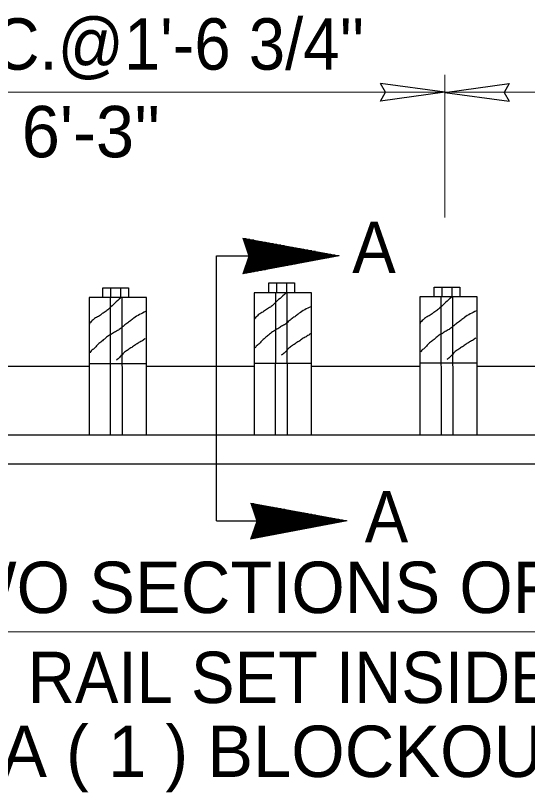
# Model space of a CAD drawing. Extents: x 578 to 948, y 17 to 286.
# Drawn here: x 759.82 to 773.28, y 141.06 to 161.48 of the extents above; entities that cross this region are included whole.
import ezdxf

# ---------------------------------------------------------------- set-up
doc = ezdxf.new("R2010")
doc.units = 0
doc.header["$LTSCALE"] = 0.54
doc.layers.add('1', color=7, linetype='Continuous', lineweight=13)

msp = doc.modelspace()

# ---------------------------------------------------------------- linework, layer by layer
at = {"layer": '1'}
for p, q in [((771.1066, 156.1708), (771.1066, 159.9181)), ((753.7168, 159.4627), (771.1066, 159.4627)), ((836.9455, 159.4627), (771.1066, 159.4627)), ((765.8018, 155.6322), (765.8018, 155.6165)), ((765.8203, 155.6288), (765.8203, 155.5603)), ((765.8389, 155.6253), (765.8389, 155.5042)), ((765.8575, 155.622), (765.8575, 155.4479)), ((765.8013, 155.6179), (765.8798, 155.6179)), ((765.8075, 155.5993), (765.9813, 155.5993)), ((765.8136, 155.5808), (766.0828, 155.5808)), ((765.8198, 155.5622), (766.1843, 155.5622)), ((765.8259, 155.5436), (766.2858, 155.5436)), ((765.832, 155.525), (766.3872, 155.525)), ((765.8382, 155.5064), (766.4887, 155.5064)), ((765.8443, 155.4878), (766.5901, 155.4878)), ((765.8505, 155.4693), (766.6917, 155.4693)), ((765.8567, 155.4507), (766.7931, 155.4507)), ((765.8628, 155.4321), (766.8946, 155.4321)), ((765.8761, 155.6186), (765.8761, 155.3918)), ((765.8947, 155.6153), (765.8947, 155.3357)), ((765.9133, 155.6117), (765.9133, 155.2795)), ((765.9318, 155.6083), (765.9318, 155.2233)), ((765.9504, 155.6049), (765.9504, 155.1671)), ((765.969, 155.6016), (765.969, 154.7208)), ((765.9876, 155.5981), (765.9876, 154.7243)), ((766.0062, 155.5948), (766.0062, 154.7278)), ((766.0248, 155.5913), (766.0248, 154.7314)), ((766.0433, 155.588), (766.0433, 154.7349)), ((766.0619, 155.5846), (766.0619, 154.7384)), ((766.0805, 155.5812), (766.0805, 154.7419)), ((766.0991, 155.5778), (766.0991, 154.7456)), ((766.1177, 155.5743), (766.1177, 154.749)), ((766.1363, 155.5709), (766.1363, 154.7525)), ((766.1548, 155.5676), (766.1548, 154.7561)), ((766.1734, 155.5642), (766.1734, 154.7597)), ((766.192, 155.5608), (766.192, 154.7631)), ((766.2106, 155.5573), (766.2106, 154.7666)), ((766.2292, 155.5539), (766.2292, 154.7701)), ((766.2478, 155.5505), (766.2478, 154.7737)), ((766.2663, 155.5471), (766.2663, 154.7773)), ((766.2849, 155.5437), (766.2849, 154.7807)), ((766.3035, 155.5403), (766.3035, 154.7843)), ((766.3221, 155.5369), (766.3221, 154.7878)), ((766.3407, 155.5336), (766.3407, 154.7913)), ((766.3593, 155.5302), (766.3593, 154.7948)), ((766.3778, 155.5268), (766.3778, 154.7984)), ((766.3964, 155.5233), (766.3964, 154.8019)), ((766.415, 155.5199), (766.415, 154.8054)), ((766.4336, 155.5165), (766.4336, 154.8089)), ((766.4522, 155.5131), (766.4522, 154.8124)), ((766.4708, 155.5097), (766.4708, 154.816)), ((766.4893, 155.5063), (766.4893, 154.8195)), ((766.5079, 155.5029), (766.5079, 154.8231)), ((766.5265, 155.4995), (766.5265, 154.8266)), ((766.5451, 155.496), (766.5451, 154.8301)), ((766.5637, 155.4927), (766.5637, 154.8336)), ((766.5823, 155.4893), (766.5823, 154.8373)), ((766.6008, 155.4858), (766.6008, 154.8407)), ((766.6194, 155.4824), (766.6194, 154.8442)), ((766.638, 155.4791), (766.638, 154.8478)), ((766.6566, 155.4758), (766.6566, 154.8513)), ((766.6752, 155.4723), (766.6752, 154.8548)), ((766.6938, 155.4688), (766.6938, 154.8583)), ((766.7123, 155.4654), (766.7123, 154.8618)), ((766.7309, 155.4621), (766.7309, 154.8654)), ((766.7495, 155.4586), (766.7495, 154.8689)), ((766.7681, 155.4553), (766.7681, 154.8723)), ((766.7867, 155.4518), (766.7867, 154.876)), ((766.8053, 155.4485), (766.8053, 154.8795)), ((766.8238, 155.445), (766.8238, 154.883)), ((766.8424, 155.4416), (766.8424, 154.8865)), ((766.861, 155.4382), (766.861, 154.8901)), ((766.8796, 155.4348), (766.8796, 154.8936)), ((766.8982, 155.4313), (766.8982, 154.8971)), ((766.9168, 155.428), (766.9168, 154.9006)), ((766.9353, 155.4247), (766.9353, 154.9041)), ((766.9539, 155.4213), (766.9539, 154.9077)), ((766.9725, 155.4178), (766.9725, 154.9112)), ((765.8689, 155.4135), (766.9961, 155.4135)), ((765.875, 155.3949), (767.0976, 155.3949)), ((765.8813, 155.3763), (767.1991, 155.3763)), ((765.8874, 155.3578), (767.3004, 155.3578)), ((765.8935, 155.3392), (767.4019, 155.3392)), ((765.8996, 155.3206), (767.5034, 155.3206)), ((765.9058, 155.302), (767.605, 155.302)), ((765.9119, 155.2834), (767.7064, 155.2834)), ((765.9182, 155.2648), (767.8079, 155.2648)), ((765.9243, 155.2463), (767.9093, 155.2463)), ((765.9303, 155.2277), (768.0108, 155.2277)), ((766.9911, 155.4145), (766.9911, 154.9148)), ((767.0097, 155.411), (767.0097, 154.9183)), ((767.0283, 155.4076), (767.0283, 154.9218)), ((767.0468, 155.4042), (767.0468, 154.9253)), ((767.0654, 155.4008), (767.0654, 154.9289)), ((767.084, 155.3974), (767.084, 154.9323)), ((767.1026, 155.394), (767.1026, 154.9359)), ((767.1212, 155.3906), (767.1212, 154.9394)), ((767.1398, 155.3873), (767.1398, 154.9429)), ((767.1583, 155.3838), (767.1583, 154.9465)), ((767.1769, 155.3803), (767.1769, 154.9499)), ((767.1955, 155.3769), (767.1955, 154.9534)), ((767.2141, 155.3736), (767.2141, 154.9571)), ((767.2327, 155.3702), (767.2327, 154.9606)), ((767.2513, 155.3668), (767.2513, 154.964)), ((767.2698, 155.3634), (767.2698, 154.9677)), ((767.2884, 155.36), (767.2884, 154.9712)), ((767.307, 155.3565), (767.307, 154.9747)), ((767.3256, 155.3531), (767.3256, 154.9782)), ((767.3442, 155.3498), (767.3442, 154.9818)), ((767.3628, 155.3463), (767.3628, 154.9853)), ((767.3813, 155.3429), (767.3813, 154.9888)), ((767.3999, 155.3395), (767.3999, 154.9923)), ((767.4185, 155.3362), (767.4185, 154.9958)), ((767.4371, 155.3328), (767.4371, 154.9993)), ((767.4557, 155.3293), (767.4557, 155.0028)), ((767.4743, 155.3258), (767.4743, 155.0065)), ((767.4928, 155.3225), (767.4928, 155.0099)), ((767.5114, 155.3191), (767.5114, 155.0134)), ((767.53, 155.3158), (767.53, 155.017)), ((767.5486, 155.3123), (767.5486, 155.0206)), ((767.5672, 155.309), (767.5672, 155.024)), ((767.5858, 155.3055), (767.5858, 155.0276)), ((767.6043, 155.3022), (767.6043, 155.0311)), ((767.6229, 155.2987), (767.6229, 155.0346)), ((767.6415, 155.2953), (767.6415, 155.0382)), ((767.6601, 155.2918), (767.6601, 155.0416)), ((767.6787, 155.2885), (767.6787, 155.0452)), ((767.6973, 155.2851), (767.6973, 155.0488)), ((767.7158, 155.2818), (767.7158, 155.0523)), ((767.7344, 155.2783), (767.7344, 155.0558)), ((767.753, 155.2749), (767.753, 155.0593)), ((767.7716, 155.2714), (767.7716, 155.0628)), ((767.7902, 155.2681), (767.7902, 155.0664)), ((767.8088, 155.2646), (767.8088, 155.0698)), ((767.8273, 155.2613), (767.8273, 155.0734)), ((767.8459, 155.2579), (767.8459, 155.077)), ((767.8645, 155.2545), (767.8645, 155.0804)), ((767.8831, 155.2511), (767.8831, 155.0839)), ((767.9017, 155.2477), (767.9017, 155.0875)), ((767.9203, 155.2443), (767.9203, 155.091)), ((767.9388, 155.2408), (767.9388, 155.0945)), ((767.9574, 155.2374), (767.9574, 155.0982)), ((767.976, 155.234), (767.976, 155.1016)), ((767.9946, 155.2307), (767.9946, 155.1051)), ((768.0132, 155.2272), (768.0132, 155.1087)), ((768.0318, 155.2238), (768.0318, 155.1123)), ((768.0503, 155.2204), (768.0503, 155.1157)), ((768.0689, 155.2171), (768.0689, 155.1193)), ((768.0875, 155.2135), (768.0875, 155.1228)), ((765.9096, 155.0233), (767.563, 155.0233)), ((765.9133, 155.0338), (765.9133, 154.7103)), ((765.9161, 155.0418), (767.661, 155.0418)), ((765.9224, 155.0604), (767.7588, 155.0604)), ((765.9289, 155.079), (767.8568, 155.079)), ((765.9318, 155.0877), (765.9318, 154.7138)), ((765.9353, 155.0976), (767.9548, 155.0976)), ((765.9366, 155.2091), (768.1123, 155.2091)), ((765.9417, 155.1162), (768.0527, 155.1162)), ((765.9427, 155.1905), (768.2138, 155.1905)), ((765.9481, 155.1348), (768.1507, 155.1348)), ((765.9488, 155.1719), (768.3153, 155.1719)), ((765.9504, 155.1414), (765.9504, 154.7173)), ((765.9546, 155.1533), (768.2486, 155.1533)), ((768.1061, 155.2102), (768.1061, 155.1263)), ((768.1247, 155.2068), (768.1247, 155.1298)), ((768.1433, 155.2034), (768.1433, 155.1333)), ((768.1618, 155.2), (768.1618, 155.1368)), ((768.1804, 155.1967), (768.1804, 155.1404)), ((768.199, 155.1933), (768.199, 155.1439)), ((768.2176, 155.1898), (768.2176, 155.1474)), ((768.2362, 155.1863), (768.2362, 155.151)), ((768.2548, 155.183), (768.2548, 155.1545)), ((768.2733, 155.1796), (768.2733, 155.1581)), ((768.2919, 155.1762), (768.2919, 155.1615)), ((768.3105, 155.1728), (768.3105, 155.1651)), ((768.3291, 155.1694), (768.3291, 155.1687)), ((765.8389, 154.8187), (765.8389, 154.6962)), ((765.839, 154.8188), (766.4858, 154.8188)), ((765.8454, 154.8374), (766.5836, 154.8374)), ((765.8518, 154.856), (766.6815, 154.856)), ((765.8575, 154.8725), (765.8575, 154.6997)), ((765.8583, 154.8746), (766.7795, 154.8746)), ((765.8647, 154.8932), (766.8774, 154.8932)), ((765.8711, 154.9118), (766.9754, 154.9118)), ((765.8761, 154.9263), (765.8761, 154.7031)), ((765.8775, 154.9303), (767.0733, 154.9303)), ((765.8839, 154.9489), (767.1713, 154.9489)), ((765.8904, 154.9675), (767.2693, 154.9675)), ((765.8947, 154.9801), (765.8947, 154.7068)), ((765.8968, 154.9861), (767.3671, 154.9861)), ((765.9033, 155.0047), (767.4651, 155.0047)), ((765.794, 154.6888), (765.8002, 154.6888)), ((765.8004, 154.7073), (765.898, 154.7073)), ((765.8018, 154.7112), (765.8018, 154.689)), ((765.8069, 154.7259), (765.996, 154.7259)), ((765.8133, 154.7445), (766.094, 154.7445)), ((765.8198, 154.7631), (766.1919, 154.7631)), ((765.8203, 154.7649), (765.8203, 154.6926)), ((765.8261, 154.7817), (766.2898, 154.7817)), ((765.8326, 154.8003), (766.3878, 154.8003)), ((766.0066, 148.6503), (766.0851, 148.6503)), ((766.007, 148.6646), (766.007, 148.6489)), ((766.0127, 148.6317), (766.1866, 148.6317)), ((766.0188, 148.6132), (766.2879, 148.6132)), ((766.025, 148.5945), (766.3895, 148.5945)), ((766.0256, 148.6612), (766.0256, 148.5928)), ((766.0313, 148.576), (766.491, 148.576)), ((766.0373, 148.5573), (766.5924, 148.5573)), ((766.0434, 148.5388), (766.6939, 148.5388)), ((766.0442, 148.6578), (766.0442, 148.5366)), ((766.0496, 148.5202), (766.7953, 148.5202)), ((766.0558, 148.5017), (766.8969, 148.5017)), ((766.0619, 148.483), (766.9984, 148.483)), ((766.0628, 148.6543), (766.0628, 148.4803)), ((766.0813, 148.651), (766.0813, 148.4242)), ((766.0999, 148.6475), (766.0999, 148.368)), ((766.1185, 148.6441), (766.1185, 148.3118)), ((766.1371, 148.6407), (766.1371, 148.2556)), ((766.1557, 148.6373), (766.1557, 148.1994)), ((766.1743, 148.6339), (766.1743, 147.7531)), ((766.1928, 148.6305), (766.1928, 147.7567)), ((766.2114, 148.6271), (766.2114, 147.7602)), ((766.23, 148.6238), (766.23, 147.7638)), ((766.2486, 148.6203), (766.2486, 147.7673)), ((766.2672, 148.6169), (766.2672, 147.7708)), ((766.2858, 148.6135), (766.2858, 147.7743)), ((766.3043, 148.6102), (766.3043, 147.7778)), ((766.3229, 148.6067), (766.3229, 147.7814)), ((766.3415, 148.6033), (766.3415, 147.7849)), ((766.3601, 148.5999), (766.3601, 147.7884)), ((766.3787, 148.5966), (766.3787, 147.792)), ((766.3973, 148.593), (766.3973, 147.7955)), ((766.4158, 148.5897), (766.4158, 147.7989)), ((766.4344, 148.5863), (766.4344, 147.8025)), ((766.453, 148.5829), (766.453, 147.8061)), ((766.4716, 148.5794), (766.4716, 147.8096)), ((766.4902, 148.5761), (766.4902, 147.8131)), ((766.5088, 148.5727), (766.5088, 147.8166)), ((766.5273, 148.5693), (766.5273, 147.8202)), ((766.5459, 148.5659), (766.5459, 147.8238)), ((766.5645, 148.5625), (766.5645, 147.8272)), ((766.5831, 148.5591), (766.5831, 147.8307)), ((766.6017, 148.5557), (766.6017, 147.8343)), ((766.6203, 148.5523), (766.6203, 147.8378)), ((766.6388, 148.5489), (766.6388, 147.8413)), ((766.6574, 148.5455), (766.6574, 147.8448)), ((766.676, 148.5421), (766.676, 147.8483)), ((766.6946, 148.5387), (766.6946, 147.8519)), ((766.7132, 148.5353), (766.7132, 147.8554)), ((766.7318, 148.5318), (766.7318, 147.8589)), ((766.7503, 148.5284), (766.7503, 147.8625)), ((766.7689, 148.525), (766.7689, 147.866)), ((766.7875, 148.5216), (766.7875, 147.8695)), ((766.8061, 148.5183), (766.8061, 147.8731)), ((766.8247, 148.5148), (766.8247, 147.8766)), ((766.8433, 148.5115), (766.8433, 147.8801)), ((766.8618, 148.5081), (766.8618, 147.8836)), ((766.8804, 148.5046), (766.8804, 147.8872)), ((766.899, 148.5012), (766.899, 147.8906)), ((766.9176, 148.4978), (766.9176, 147.8942)), ((766.9362, 148.4944), (766.9362, 147.8978)), ((766.9548, 148.491), (766.9548, 147.9013)), ((766.9733, 148.4876), (766.9733, 147.9048)), ((766.9919, 148.4843), (766.9919, 147.9083)), ((767.0105, 148.4808), (767.0105, 147.9118)), ((767.0291, 148.4773), (767.0291, 147.9154)), ((767.0477, 148.4739), (767.0477, 147.9188)), ((766.068, 148.4645), (767.0998, 148.4645)), ((766.0742, 148.4458), (767.2013, 148.4458)), ((766.0803, 148.4273), (767.3028, 148.4273)), ((766.0864, 148.4087), (767.4043, 148.4087)), ((766.0927, 148.3902), (767.5058, 148.3902)), ((766.0988, 148.3715), (767.6073, 148.3715)), ((766.1049, 148.353), (767.7087, 148.353)), ((766.1111, 148.3343), (767.8103, 148.3343)), ((766.1172, 148.3158), (767.9116, 148.3158)), ((766.1233, 148.2972), (768.0132, 148.2972)), ((766.1295, 148.2787), (768.1146, 148.2787)), ((767.0663, 148.4706), (767.0663, 147.9224)), ((767.0848, 148.4672), (767.0848, 147.926)), ((767.1034, 148.4638), (767.1034, 147.9294)), ((767.122, 148.4603), (767.122, 147.933)), ((767.1406, 148.4571), (767.1406, 147.9364)), ((767.1592, 148.4536), (767.1592, 147.94)), ((767.1778, 148.4502), (767.1778, 147.9436)), ((767.1963, 148.4468), (767.1963, 147.9471)), ((767.2149, 148.4434), (767.2149, 147.9506)), ((767.2335, 148.4399), (767.2335, 147.9542)), ((767.2521, 148.4366), (767.2521, 147.9577)), ((767.2707, 148.4332), (767.2707, 147.9612)), ((767.2893, 148.4298), (767.2893, 147.9648)), ((767.3078, 148.4263), (767.3078, 147.9683)), ((767.3264, 148.4229), (767.3264, 147.9718)), ((767.345, 148.4195), (767.345, 147.9753)), ((767.3636, 148.4162), (767.3636, 147.9788)), ((767.3822, 148.4127), (767.3822, 147.9823)), ((767.4008, 148.4093), (767.4008, 147.9858)), ((767.4193, 148.4059), (767.4193, 147.9894)), ((767.4379, 148.4025), (767.4379, 147.993)), ((767.4565, 148.3992), (767.4565, 147.9964)), ((767.4751, 148.3958), (767.4751, 147.9999)), ((767.4937, 148.3923), (767.4937, 148.0036)), ((767.5123, 148.3889), (767.5123, 148.0071)), ((767.5308, 148.3855), (767.5308, 148.0105)), ((767.5494, 148.3821), (767.5494, 148.0141)), ((767.568, 148.3788), (767.568, 148.0177)), ((767.5866, 148.3753), (767.5866, 148.0211)), ((767.6052, 148.3719), (767.6052, 148.0247)), ((767.6238, 148.3685), (767.6238, 148.0281)), ((767.6423, 148.3651), (767.6423, 148.0317)), ((767.6609, 148.3616), (767.6609, 148.0353)), ((767.6795, 148.3583), (767.6795, 148.0388)), ((767.6981, 148.3548), (767.6981, 148.0423)), ((767.7167, 148.3515), (767.7167, 148.0458)), ((767.7353, 148.3481), (767.7353, 148.0493)), ((767.7538, 148.3448), (767.7538, 148.0529)), ((767.7724, 148.3413), (767.7724, 148.0564)), ((767.791, 148.3378), (767.791, 148.0599)), ((767.8096, 148.3344), (767.8096, 148.0635)), ((767.8282, 148.3311), (767.8282, 148.0669)), ((767.8468, 148.3277), (767.8468, 148.0705)), ((767.8653, 148.3243), (767.8653, 148.074)), ((767.8839, 148.3208), (767.8839, 148.0775)), ((767.9025, 148.3175), (767.9025, 148.0811)), ((767.9211, 148.3141), (767.9211, 148.0847)), ((767.9397, 148.3106), (767.9397, 148.0881)), ((767.9583, 148.3072), (767.9583, 148.0916)), ((767.9768, 148.3038), (767.9768, 148.0953)), ((767.9954, 148.3004), (767.9954, 148.0988)), ((768.014, 148.297), (768.014, 148.1022)), ((768.0326, 148.2937), (768.0326, 148.1058)), ((768.0512, 148.2903), (768.0512, 148.1093)), ((768.0698, 148.2868), (768.0698, 148.1128)), ((768.0883, 148.2835), (768.0883, 148.1163)), ((768.1069, 148.28), (768.1069, 148.1198)), ((768.1255, 148.2767), (768.1255, 148.1234)), ((768.1441, 148.2732), (768.1441, 148.1269)), ((768.1627, 148.2698), (768.1627, 148.1304)), ((766.1185, 148.0663), (766.1185, 147.7427)), ((766.1213, 148.0742), (767.8662, 148.0742)), ((766.1277, 148.0928), (767.9641, 148.0928)), ((766.1341, 148.1113), (768.062, 148.1113)), ((766.1356, 148.26), (768.2161, 148.26)), ((766.1371, 148.12), (766.1371, 147.7462)), ((766.1406, 148.13), (768.16, 148.13)), ((766.1418, 148.2415), (768.3176, 148.2415)), ((766.1469, 148.1485), (768.258, 148.1485)), ((766.1479, 148.2228), (768.419, 148.2228)), ((766.1533, 148.1672), (768.3559, 148.1672)), ((766.1541, 148.2043), (768.5206, 148.2043)), ((766.1557, 148.1738), (766.1557, 147.7496)), ((766.1598, 148.1857), (768.4538, 148.1857)), ((768.1813, 148.2664), (768.1813, 148.134)), ((768.1998, 148.263), (768.1998, 148.1375)), ((768.2184, 148.2596), (768.2184, 148.141)), ((768.237, 148.2562), (768.237, 148.1446)), ((768.2556, 148.2528), (768.2556, 148.1481)), ((768.2742, 148.2493), (768.2742, 148.1516)), ((768.2928, 148.2459), (768.2928, 148.1552)), ((768.3113, 148.2425), (768.3113, 148.1586)), ((768.3299, 148.2393), (768.3299, 148.1622)), ((768.3484, 148.2358), (768.3484, 148.1657)), ((768.3671, 148.2324), (768.3671, 148.1692)), ((768.3856, 148.229), (768.3856, 148.1728)), ((768.4043, 148.2257), (768.4043, 148.1763)), ((768.4228, 148.2221), (768.4228, 148.1798)), ((768.4414, 148.2188), (768.4414, 148.1833)), ((768.4599, 148.2153), (768.4599, 148.1869)), ((768.4786, 148.212), (768.4786, 148.1904)), ((768.4971, 148.2085), (768.4971, 148.1939)), ((768.5158, 148.2052), (768.5158, 148.1974)), ((768.5343, 148.2018), (768.5343, 148.201)), ((766.0506, 147.8698), (766.7889, 147.8698)), ((766.0571, 147.8883), (766.8868, 147.8883)), ((766.0628, 147.9049), (766.0628, 147.7321)), ((766.0635, 147.907), (766.9848, 147.907)), ((766.0698, 147.9255), (767.0827, 147.9255)), ((766.0763, 147.9442), (767.1806, 147.9442)), ((766.0813, 147.9587), (766.0813, 147.7355)), ((766.0828, 147.9627), (767.2786, 147.9627)), ((766.0892, 147.9813), (767.3765, 147.9813)), ((766.0957, 147.9998), (767.4745, 147.9998)), ((766.0999, 148.0124), (766.0999, 147.739)), ((766.102, 148.0185), (767.5724, 148.0185)), ((766.1084, 148.037), (767.6703, 148.037)), ((766.1149, 148.0557), (767.7683, 148.0557)), ((765.9993, 147.7212), (766.0053, 147.7212)), ((766.0057, 147.7397), (766.1033, 147.7397)), ((766.007, 147.7435), (766.007, 147.7214)), ((766.0121, 147.7583), (766.2013, 147.7583)), ((766.0186, 147.7768), (766.2993, 147.7768)), ((766.025, 147.7955), (766.3972, 147.7955)), ((766.0256, 147.7973), (766.0256, 147.7249)), ((766.0314, 147.814), (766.495, 147.814)), ((766.0378, 147.8327), (766.593, 147.8327)), ((766.0442, 147.8511), (766.0442, 147.7285)), ((766.0443, 147.8512), (766.6909, 147.8512)), ((752.1594, 145.2799), (787.7098, 145.2799))]:
    msp.add_line(p, q, dxfattribs=at)
at = {"layer": '1', "lineweight": 25}
for p, q in [((771.1033, 159.4625), (769.4155, 159.6944)), ((771.1083, 159.4623), (772.7962, 159.6943)), ((771.1033, 159.4625), (769.4155, 159.2306)), ((771.1083, 159.4623), (772.7962, 159.2303)), ((765.1048, 155.1671), (766.8114, 155.1671)), ((765.1048, 148.1994), (765.1048, 155.1671)), ((766.6889, 154.1952), (766.6889, 154.4414)), ((766.9533, 154.1998), (766.9533, 154.4505)), ((762.3258, 154.0695), (762.3258, 154.311)), ((762.5901, 154.0695), (762.5901, 154.3201)), ((766.0957, 154.196), (766.0957, 150.459)), ((767.601, 154.196), (766.0957, 154.196)), ((766.6518, 154.196), (766.6453, 150.459)), ((767.601, 150.459), (767.601, 154.196)), ((771.0388, 154.0866), (771.0388, 154.3281)), ((771.3032, 154.0866), (771.3032, 154.319)), ((762.3082, 154.0695), (762.3018, 150.459)), ((762.609, 154.0648), (762.6178, 150.459)), ((763.2573, 150.459), (763.2573, 154.0695)), ((766.9528, 154.1913), (766.9619, 150.459)), ((771.0055, 154.0866), (771.0144, 150.4591)), ((771.3065, 154.0819), (771.3154, 150.4591)), ((758.4497, 152.2664), (761.7518, 152.2664)), ((763.2573, 152.3232), (761.7518, 152.3232)), ((763.2573, 152.2664), (766.0957, 152.2664)), ((766.1013, 152.3402), (767.6068, 152.3402)), ((767.601, 152.2664), (770.4493, 152.2664)), ((771.9548, 152.3402), (770.4493, 152.3402)), ((771.9548, 152.2664), (778.9117, 152.2664)), ((825.2556, 149.6978), (755.2668, 149.6874)), ((765.1048, 148.1994), (766.8476, 148.1994))]:
    msp.add_line(p, q, dxfattribs=at)
for points in [[(769.4155, 159.2306), (769.546, 159.4649), (769.4155, 159.6944)], [(772.7962, 159.6943), (772.6655, 159.4599), (772.7962, 159.2303)], [(766.4791, 154.2043), (766.4791, 154.4505), (767.1539, 154.4505), (767.1539, 154.1952)], [(762.1159, 154.0695), (762.1159, 154.3201), (762.7908, 154.3201), (762.7908, 154.0648)], [(770.829, 154.091), (770.829, 154.3372), (771.5037, 154.3372), (771.5037, 154.0866)], [(763.2573, 154.0695), (761.7518, 154.0695), (761.7518, 150.459)], [(771.9548, 150.4591), (771.9548, 154.0866), (770.4493, 154.0866), (770.4493, 150.4591)], [(756.4444, 153.0619), (756.4444, 150.459), (825.258, 150.4597)]]:
    msp.add_lwpolyline(points, dxfattribs=at)
at = {"layer": '1'}
for points in [[(765.7936, 154.6875), (768.3312, 155.1689), (765.7963, 155.6332), (765.9548, 155.1539)], [(765.9988, 147.7199), (768.5365, 148.2013), (766.0015, 148.6656), (766.1601, 148.1863)]]:
    msp.add_lwpolyline(points, close=True, dxfattribs=at)
at = {"layer": '1', "lineweight": 25}
for points in [[(762.5817, 154.0556), (762.2808, 153.7821), (762.1988, 153.7092), (762.0983, 153.6454), (761.9981, 153.5723), (761.8978, 153.5178), (761.8158, 153.4448), (761.7518, 153.3535), (761.7518, 153.3443)], [(766.9254, 154.1822), (766.6246, 153.9086), (766.5426, 153.8357), (766.4421, 153.7719), (766.3418, 153.6989), (766.2415, 153.6443), (766.1595, 153.5713), (766.0957, 153.48), (766.0957, 153.4708)], [(771.2791, 154.0728), (770.9782, 153.7992), (770.8962, 153.7263), (770.7958, 153.6624), (770.6955, 153.5895), (770.5953, 153.5348), (770.5131, 153.4618), (770.4493, 153.3706), (770.4493, 153.3615)], [(767.582, 153.8266), (767.272, 153.6533), (767.1807, 153.5804), (767.0896, 153.5165), (766.9893, 153.4344), (766.889, 153.3524), (766.7888, 153.2978), (766.6883, 153.2338), (766.579, 153.17), (766.4695, 153.0789), (766.3783, 153.0058), (766.2871, 152.9238), (766.2142, 152.8418), (766.1322, 152.7688), (766.123, 152.7414)], [(763.2383, 153.7001), (762.9283, 153.5268), (762.837, 153.4539), (762.7459, 153.3899), (762.6455, 153.3079), (762.5453, 153.2259), (762.4449, 153.1711), (762.3446, 153.1073), (762.2352, 153.0435), (762.1258, 152.9524), (762.0347, 152.8793), (761.9434, 152.7973), (761.8704, 152.7153), (761.7883, 152.6423), (761.7792, 152.6149)], [(771.9358, 153.7172), (771.6256, 153.5439), (771.5344, 153.4709), (771.4433, 153.407), (771.343, 153.3251), (771.2426, 153.243), (771.1424, 153.1882), (771.0419, 153.1244), (770.9326, 153.0606), (770.8233, 152.9694), (770.732, 152.8965), (770.6408, 152.8143), (770.5678, 152.7323), (770.4858, 152.6593), (770.4766, 152.632)], [(763.2292, 152.9888), (763.1379, 152.9249), (763.0377, 152.8702), (762.9465, 152.8064), (762.8462, 152.7426), (762.755, 152.6788), (762.6637, 152.6149), (762.5726, 152.5147), (762.4905, 152.4417), (762.4632, 152.4234)], [(767.5728, 153.1153), (767.4817, 153.0515), (767.3814, 152.9967), (767.2903, 152.933), (767.1898, 152.8692), (767.0987, 152.8053), (767.0075, 152.7414), (766.9163, 152.6412), (766.8343, 152.5682), (766.8069, 152.55)], [(771.9265, 153.0058), (771.8354, 152.942), (771.7351, 152.8873), (771.6438, 152.8236), (771.5437, 152.7597), (771.4523, 152.6958), (771.3612, 152.632), (771.27, 152.5318), (771.1879, 152.4588), (771.1606, 152.4405)]]:
    msp.add_spline(points, degree=3, dxfattribs=at)

# ---------------------------------------------------------------- texts
at = {"layer": '1', "width": 0.95}
for s, p in [("4 SPC.@1'-6 3/4''", (755.4876, 160.0582)), ('A', (768.672, 154.7123)), ('A', (768.9999, 147.6293)), ('ONE RAIL SET INSIDE THE OTHER', (755.9432, 143.4084))]:
    msp.add_text(s, height=1.351, dxfattribs=at).set_placement(p)
at = {"layer": '1'}
for s, p in [("6'-3''", (759.9794, 157.7548)), ('TWO SECTIONS OF W-BEAM', (757.0352, 145.7743)), ('EXTRA ( 1 ) BLOCKOUT MAY BE USED', (754.6198, 141.4649))]:
    msp.add_text(s, height=1.351, dxfattribs=at).set_placement(p)

doc.saveas('drawing.dxf')
